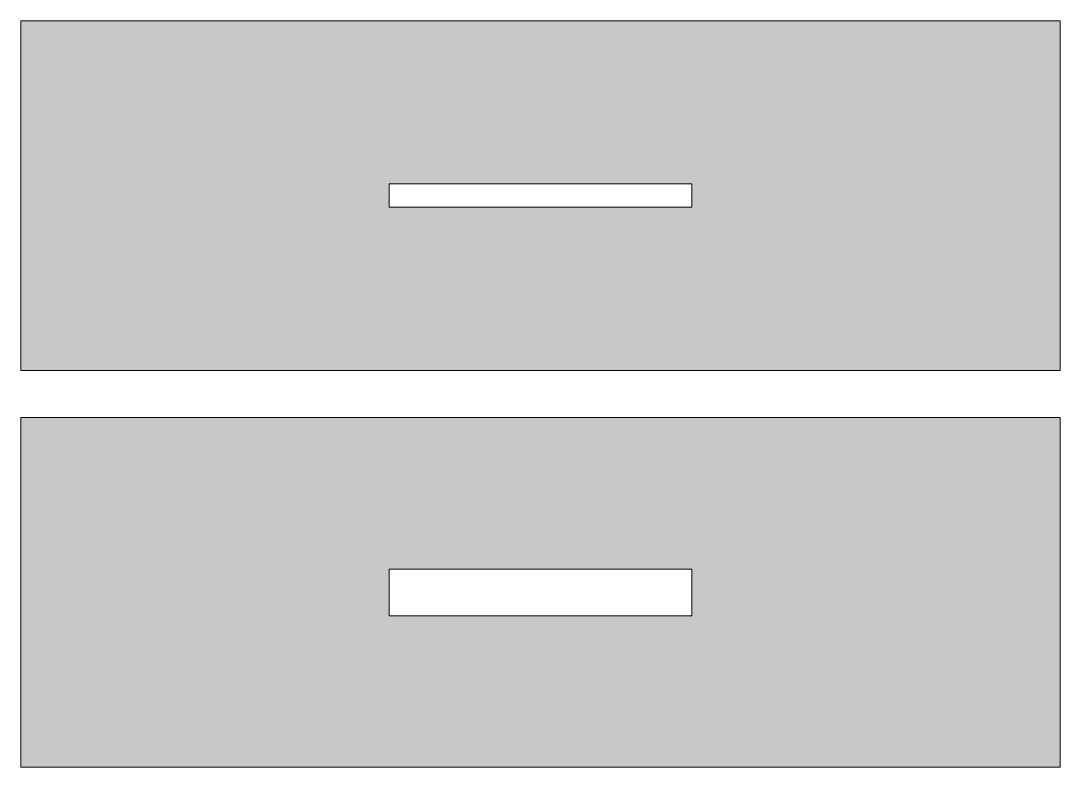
# Model space of a CAD drawing. Header units: inches. Extents: x 2.68 to 7.32, y -8.81 to -1.18.
# Drawn here: x 2.77 to 7.23, y -8.811 to -5.609 of the extents above; entities that cross this region are included whole.
import ezdxf

# ---------------------------------------------------------------- set-up
doc = ezdxf.new("R2010")
doc.units = ezdxf.units.IN
doc.header["$MEASUREMENT"] = 0
doc.layers.add('_U+2018_U+043B_U+043E_U+0439_1', color=7, linetype='Continuous')

# ---------------------------------------------------------------- blocks, each defined once
blk = doc.blocks.new('block 2')
at = {"layer": '_U+2018_U+043B_U+043E_U+0439_1', "true_color": 0xffffff}
h = blk.add_hatch(color=7, dxfattribs=at)
h.dxf.hatch_style = 2
h.paths.add_polyline_path([(2.7699, -5.6085), (2.7699, -7.1085), (7.2301, -7.1085), (7.2301, -5.6085)])
h.paths.add_polyline_path([(5.65, -6.4085), (4.35, -6.4085), (4.35, -6.3085), (5.65, -6.3085)])
h = blk.add_hatch(color=7, dxfattribs=at)
h.dxf.hatch_style = 2
h.paths.add_polyline_path([(2.7699, -7.3107), (2.7699, -8.8107), (7.2301, -8.8107), (7.2301, -7.3107)])
h.paths.add_polyline_path([(5.65, -8.1607), (4.35, -8.1607), (4.35, -7.9607), (5.65, -7.9607)])
at = {"layer": '_U+2018_U+043B_U+043E_U+0439_1', "lineweight": 0}
for points in [[(2.7699, -5.6085), (2.7699, -7.1085), (7.2301, -7.1085), (7.2301, -5.6085), (2.7699, -5.6085)], [(5.65, -6.4085), (4.35, -6.4085), (4.35, -6.3085), (5.65, -6.3085), (5.65, -6.4085)], [(2.7699, -7.3107), (2.7699, -8.8107), (7.2301, -8.8107), (7.2301, -7.3107), (2.7699, -7.3107)], [(5.65, -8.1607), (4.35, -8.1607), (4.35, -7.9607), (5.65, -7.9607), (5.65, -8.1607)]]:
    blk.add_lwpolyline(points, dxfattribs=at)

msp = doc.modelspace()

# ---------------------------------------------------------------- block references
at = {"layer": '_U+2018_U+043B_U+043E_U+0439_1'}
msp.add_blockref('block 2', (0, 0), dxfattribs=at)

doc.saveas('drawing.dxf')
